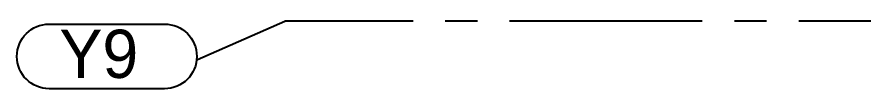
# Model space of a CAD drawing. Header units: millimetres. Extents: x 1124992 to 1258557, y -5767803 to -5695799.
# Drawn here: x 1181454 to 1184745, y -5717830 to -5717567 of the extents above; entities that cross this region are included whole.
import ezdxf

# ---------------------------------------------------------------- set-up
doc = ezdxf.new("R2010")
doc.units = ezdxf.units.MM
doc.header["$LTSCALE"] = 1000
doc.header["$MEASUREMENT"] = 0
for name, pattern in [('$36$HIDDEN', [0.375, 0.25, -0.125]), ('T8_REFUGE COLUMNS$0$AUDIT_D_120904163729-0', [0]), ('T8_REFUGE COLUMNS$0$CENTER2', [1.125, 0.75, -0.125, 0.125, -0.125])]:
    doc.linetypes.add(name, pattern=pattern)
for name, color, linetype in [('$21$A-DIMENSIONS', 2, '$36$HIDDEN'), ('T8_REFUGE COLUMNS$0$A-CENTERLINE', 193, 'T8_REFUGE COLUMNS$0$CENTER2'), ('T8_REFUGE COLUMNS$0$A-COLUMN GRID NUMBERING', 4, 'T8_REFUGE COLUMNS$0$AUDIT_D_120904163729-0'), ('T8_TYPICAL COLUMNS$0$A-RCC COLS', 3, 'Continuous')]:
    doc.layers.add(name, color=color, linetype=linetype)
doc.layers.add('T8(T9 IS SIMILAR)$0$D&W', color=8, linetype='Continuous', lineweight=25)
doc.styles.add('T8_REFUGE COLUMNS$0$STANDARD', font='GOTHIC.TTF')

# ---------------------------------------------------------------- blocks, each defined once
blk = doc.blocks.new('T8_REFUGE COLUMNS')
at = {"layer": 'T8_REFUGE COLUMNS$0$A-CENTERLINE'}
for p in [(1182156.9, -5717716.1), (1223494.9, -5717567.4)]:
    blk.add_line(p, (1182495.9, -5717567.4), dxfattribs=at)
at = {"layer": 'T8_REFUGE COLUMNS$0$A-COLUMN GRID NUMBERING', "linetype": 'ByBlock'}
blk.add_lwpolyline([(1181579.9, -5717830.1, -1), (1181579.9, -5717578.4), (1182028, -5717578.4, -1), (1182028, -5717830.1)], format="xyb", close=True, dxfattribs=at)
at = {"layer": 'T8_REFUGE COLUMNS$0$A-COLUMN GRID NUMBERING', "linetype": 'ByBlock', "insert": (1181619.3, -5717600.4), "char_height": 187.5, "attachment_point": 1, "style": 'T8_REFUGE COLUMNS$0$STANDARD'}
blk.add_mtext_dynamic_manual_height_columns('Y9', width=444.685, gutter_width=500, heights=[0], dxfattribs=at)
blk = doc.blocks.new('T8_TYPICAL COLUMNS')
at = {"layer": 'T8_TYPICAL COLUMNS$0$A-RCC COLS', "linetype": 'ByBlock'}
blk.add_blockref('T8_REFUGE COLUMNS', (0, 0), dxfattribs=at)
blk = doc.blocks.new('T8(T9 IS SIMILAR)')
at = {"layer": 'T8(T9 IS SIMILAR)$0$D&W', "linetype": 'ByBlock'}
blk.add_blockref('T8_TYPICAL COLUMNS', (0, 0), dxfattribs=at)

msp = doc.modelspace()

# ---------------------------------------------------------------- block references
at = {"layer": '$21$A-DIMENSIONS', "linetype": 'ByBlock'}
msp.add_blockref('T8(T9 IS SIMILAR)', (0, 0), dxfattribs=at)

doc.saveas('drawing.dxf')
